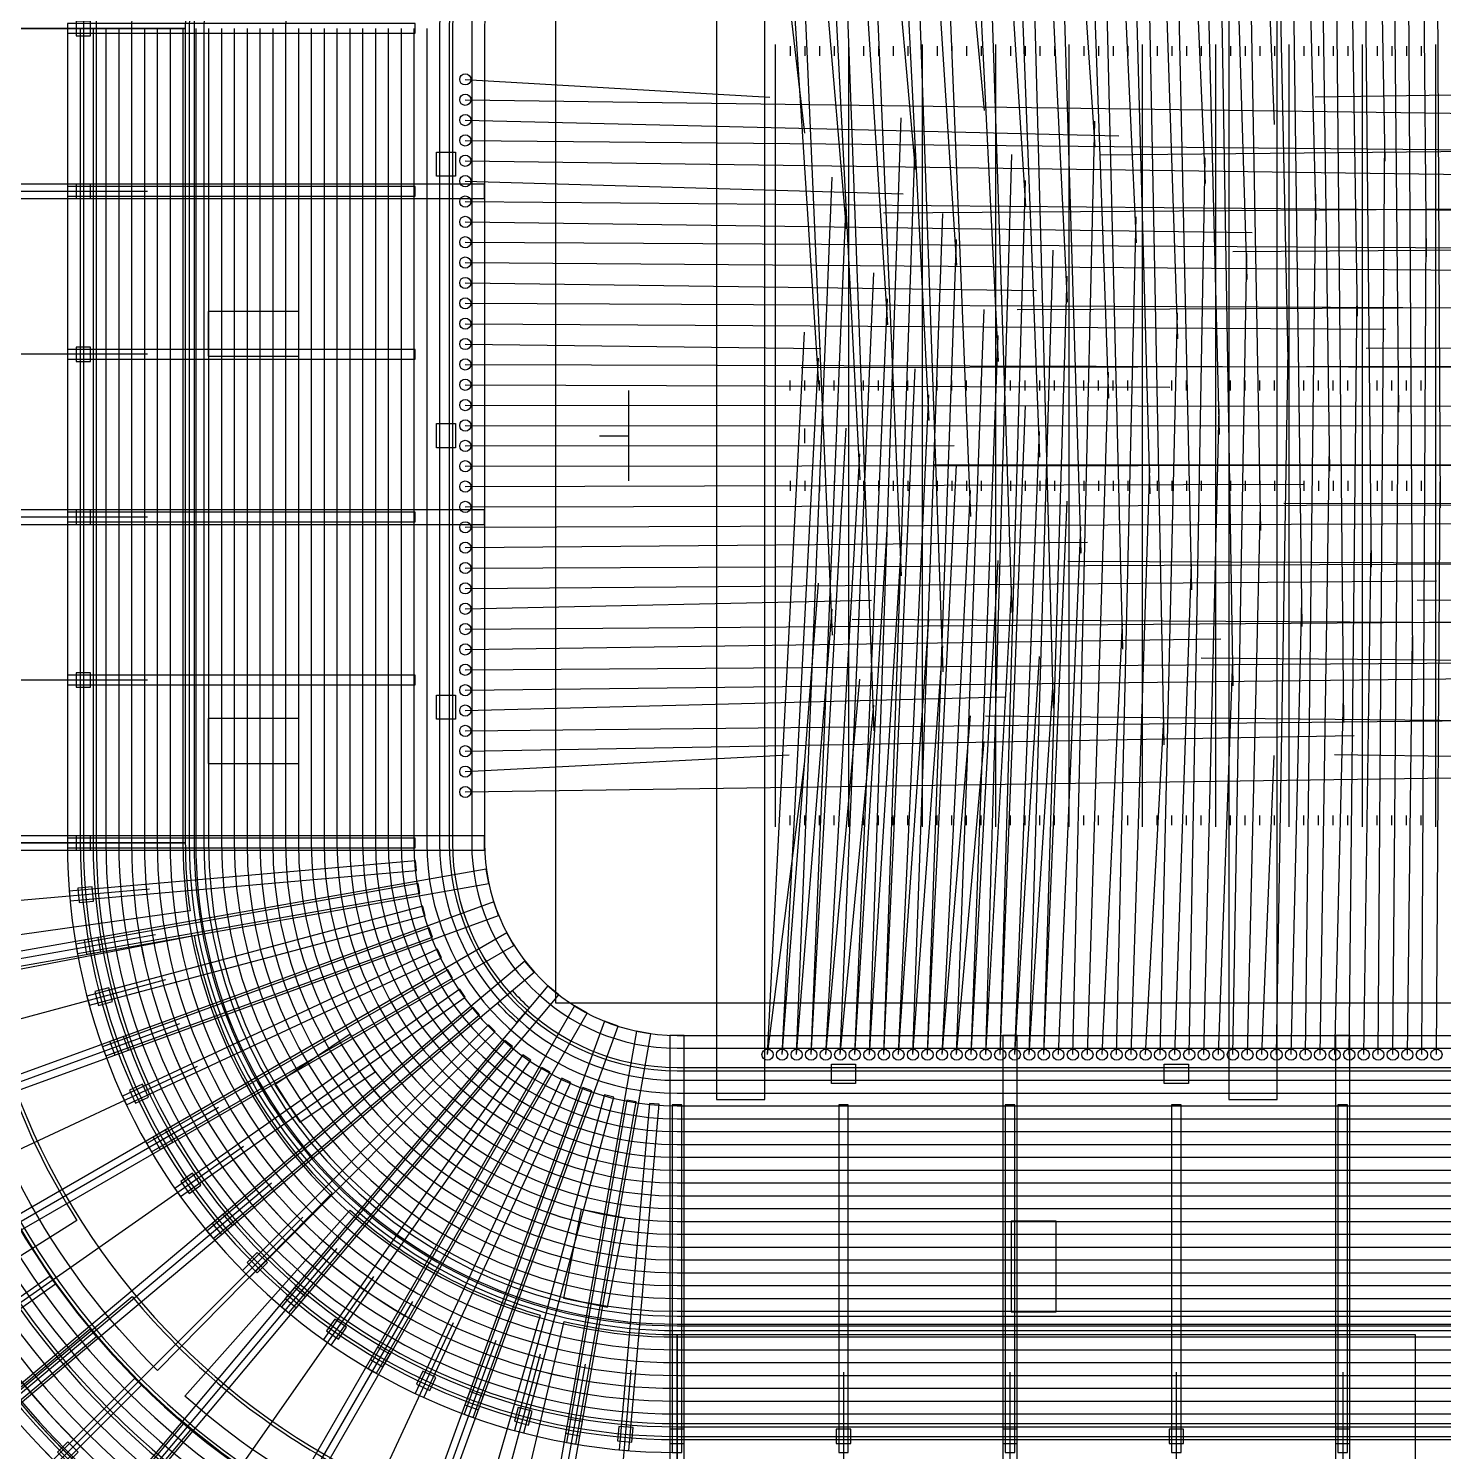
# Model space of a CAD drawing. Extents: x -180904 to 220347, y -304894 to 186390.
# Drawn here: x -92290 to -4091, y -63325 to 25384 of the extents above; entities that cross this region are included whole.
import ezdxf

# ---------------------------------------------------------------- set-up
doc = ezdxf.new("R2010")
doc.units = 0
for name, color, linetype in [('01_GOALS', 3, 'CONTINUOUS'), ('01_MARKINGS', 3, 'CONTINUOUS'), ('01_SURFACE', 3, 'CONTINUOUS'), ('02_FRONT_ROW_LINE', 8, 'CONTINUOUS'), ('02_ROW_LINES', 8, 'CONTINUOUS'), ('02_TIER_EDGES', 8, 'CONTINUOUS'), ('05_LEVELS', 40, 'CONTINUOUS'), ('06_FLOOR_PLATES', 9, 'CONTINUOUS'), ('06_PROGRAM_CLUB_LOUNGE', 9, 'CONTINUOUS'), ('06_PROGRAM_CONCESSIONS', 9, 'CONTINUOUS'), ('06_PROGRAM_TOILETS', 9, 'CONTINUOUS'), ('07_VOMITORIES', 6, 'CONTINUOUS'), ('08_COLUMNS', 8, 'CONTINUOUS'), ('08_GRID', 8, 'CONTINUOUS'), ('08_RAKERS', 8, 'CONTINUOUS'), ('09_DECK', 254, 'CONTINUOUS'), ('09_PRIMARY_FRAMES', 254, 'CONTINUOUS'), ('09_TRUSSES', 254, 'CONTINUOUS'), ('10_BANDS', 252, 'CONTINUOUS'), ('10_SKIN', 252, 'CONTINUOUS'), ('11_DUCT_ZONES', 4, 'CONTINUOUS'), ('12_CABLE_TRAYS', 30, 'CONTINUOUS'), ('14_AIMING', 2, 'CONTINUOUS'), ('14_CATWALK', 2, 'CONTINUOUS'), ('14_FLOODLIGHTS', 2, 'CONTINUOUS'), ('15_RIBBON_BOARDS', 130, 'CONTINUOUS'), ('15_SPEAKERS', 130, 'CONTINUOUS'), ('16_EVENT_OPERATIONS', 33, 'CONTINUOUS'), ('16_MEDICAL', 33, 'CONTINUOUS'), ('16_SERVICE_CORRIDOR', 33, 'CONTINUOUS'), ('16_STORAGE', 33, 'CONTINUOUS'), ('16_TEAM_LOCKER_ROOMS', 33, 'CONTINUOUS')]:
    doc.layers.add(name, color=color, linetype=linetype)

msp = doc.modelspace()

# ---------------------------------------------------------------- linework, layer by layer
at = {"layer": '01_GOALS'}
for p, q in [((-54864, -2819.4), (-54864, 2819.4)), ((-54864, 2819.4), (-54864, 2819.4)), ((-56692.8, 0), (-56692.8, 0)), ((-56692.8, 0), (-54864, 0)), ((-54864, -2819.4), (-54864, -2819.4))]:
    msp.add_line(p, q, dxfattribs=at)
at = {"layer": '01_MARKINGS'}
for p, q in [((-45720, -24384), (-45720, 24384)), ((-44805.6, 24282.4), (-44805.6, 23672.8)), ((-43891.2, 24282.4), (-43891.2, 23672.8)), ((-42976.8, 24282.4), (-42976.8, 23672.8)), ((-42062.4, 24282.4), (-42062.4, 23672.8)), ((-41148, -24384), (-41148, 24384)), ((-40233.6, 24282.4), (-40233.6, 23672.8)), ((-39319.2, 24282.4), (-39319.2, 23672.8)), ((-38404.8, 24282.4), (-38404.8, 23672.8)), ((-37490.4, 24282.4), (-37490.4, 23672.8)), ((-36576, -24384), (-36576, 24384)), ((-35661.6, 24282.4), (-35661.6, 23672.8)), ((-34747.2, 24282.4), (-34747.2, 23672.8)), ((-33832.8, 24282.4), (-33832.8, 23672.8)), ((-32918.4, 24282.4), (-32918.4, 23672.8)), ((-32004, -24384), (-32004, 24384)), ((-31089.6, 24282.4), (-31089.6, 23672.8)), ((-30175.2, 24282.4), (-30175.2, 23672.8)), ((-29260.8, 24282.4), (-29260.8, 23672.8)), ((-28346.4, 24282.4), (-28346.4, 23672.8)), ((-27432, -24384), (-27432, 24384)), ((-26517.6, 24282.4), (-26517.6, 23672.8)), ((-25603.2, 24282.4), (-25603.2, 23672.8)), ((-24688.8, 24282.4), (-24688.8, 23672.8)), ((-23774.4, 24282.4), (-23774.4, 23672.8)), ((-22860, -24384), (-22860, 24384)), ((-21945.6, 24282.4), (-21945.6, 23672.8)), ((-21031.2, 24282.4), (-21031.2, 23672.8)), ((-20116.8, 24282.4), (-20116.8, 23672.8)), ((-19202.4, 24282.4), (-19202.4, 23672.8)), ((-18288, -24384), (-18288, 24384)), ((-17373.6, 24282.4), (-17373.6, 23672.8)), ((-16459.2, 24282.4), (-16459.2, 23672.8)), ((-15544.8, 24282.4), (-15544.8, 23672.8)), ((-14630.4, 24282.4), (-14630.4, 23672.8)), ((-13716, -24384), (-13716, 24384)), ((-12801.6, 24282.4), (-12801.6, 23672.8)), ((-11887.2, 24282.4), (-11887.2, 23672.8)), ((-10972.8, 24282.4), (-10972.8, 23672.8)), ((-10058.4, 24282.4), (-10058.4, 23672.8)), ((-9144, -24384), (-9144, 24384)), ((-8229.6, 24282.4), (-8229.6, 23672.8)), ((-7315.2, 24282.4), (-7315.2, 23672.8)), ((-6400.8, 24282.4), (-6400.8, 23672.8)), ((-5486.4, 24282.4), (-5486.4, 23672.8)), ((-4572, -24384), (-4572, 24384)), ((-44805.6, 2819.4), (-44805.6, 3429)), ((-43891.2, 2819.4), (-43891.2, 3429)), ((-42976.8, 2819.4), (-42976.8, 3429)), ((-42062.4, 2819.4), (-42062.4, 3429)), ((-40233.6, 2819.4), (-40233.6, 3429)), ((-39319.2, 2819.4), (-39319.2, 3429)), ((-38404.8, 2819.4), (-38404.8, 3429)), ((-37490.4, 2819.4), (-37490.4, 3429)), ((-35661.6, 2819.4), (-35661.6, 3429)), ((-34747.2, 2819.4), (-34747.2, 3429)), ((-33832.8, 2819.4), (-33832.8, 3429)), ((-32918.4, 2819.4), (-32918.4, 3429)), ((-31089.6, 2819.4), (-31089.6, 3429)), ((-30175.2, 2819.4), (-30175.2, 3429)), ((-29260.8, 2819.4), (-29260.8, 3429)), ((-28346.4, 2819.4), (-28346.4, 3429)), ((-26517.6, 2819.4), (-26517.6, 3429)), ((-25603.2, 2819.4), (-25603.2, 3429)), ((-24688.8, 2819.4), (-24688.8, 3429)), ((-23774.4, 2819.4), (-23774.4, 3429)), ((-21945.6, 2819.4), (-21945.6, 3429)), ((-21031.2, 2819.4), (-21031.2, 3429)), ((-20116.8, 2819.4), (-20116.8, 3429)), ((-19202.4, 2819.4), (-19202.4, 3429)), ((-17373.6, 2819.4), (-17373.6, 3429)), ((-16459.2, 2819.4), (-16459.2, 3429)), ((-15544.8, 2819.4), (-15544.8, 3429)), ((-14630.4, 2819.4), (-14630.4, 3429)), ((-12801.6, 2819.4), (-12801.6, 3429)), ((-11887.2, 2819.4), (-11887.2, 3429)), ((-10972.8, 2819.4), (-10972.8, 3429)), ((-10058.4, 2819.4), (-10058.4, 3429)), ((-8229.6, 2819.4), (-8229.6, 3429)), ((-7315.2, 2819.4), (-7315.2, 3429)), ((-6400.8, 2819.4), (-6400.8, 3429)), ((-5486.4, 2819.4), (-5486.4, 3429)), ((-43891.2, -457.2), (-43891.2, 457.2)), ((-44805.6, -2819.4), (-44805.6, -3429)), ((-43891.2, -2819.4), (-43891.2, -3429)), ((-42976.8, -2819.4), (-42976.8, -3429)), ((-42062.4, -2819.4), (-42062.4, -3429)), ((-40233.6, -2819.4), (-40233.6, -3429)), ((-39319.2, -2819.4), (-39319.2, -3429)), ((-38404.8, -2819.4), (-38404.8, -3429)), ((-37490.4, -2819.4), (-37490.4, -3429)), ((-35661.6, -2819.4), (-35661.6, -3429)), ((-34747.2, -2819.4), (-34747.2, -3429)), ((-33832.8, -2819.4), (-33832.8, -3429)), ((-32918.4, -2819.4), (-32918.4, -3429)), ((-31089.6, -2819.4), (-31089.6, -3429)), ((-30175.2, -2819.4), (-30175.2, -3429)), ((-29260.8, -2819.4), (-29260.8, -3429)), ((-28346.4, -2819.4), (-28346.4, -3429)), ((-26517.6, -2819.4), (-26517.6, -3429)), ((-25603.2, -2819.4), (-25603.2, -3429)), ((-24688.8, -2819.4), (-24688.8, -3429)), ((-23774.4, -2819.4), (-23774.4, -3429)), ((-21945.6, -2819.4), (-21945.6, -3429)), ((-21031.2, -2819.4), (-21031.2, -3429)), ((-20116.8, -2819.4), (-20116.8, -3429)), ((-19202.4, -2819.4), (-19202.4, -3429)), ((-17373.6, -2819.4), (-17373.6, -3429)), ((-16459.2, -2819.4), (-16459.2, -3429)), ((-15544.8, -2819.4), (-15544.8, -3429)), ((-14630.4, -2819.4), (-14630.4, -3429)), ((-12801.6, -2819.4), (-12801.6, -3429)), ((-11887.2, -2819.4), (-11887.2, -3429)), ((-10972.8, -2819.4), (-10972.8, -3429)), ((-10058.4, -2819.4), (-10058.4, -3429)), ((-8229.6, -2819.4), (-8229.6, -3429)), ((-7315.2, -2819.4), (-7315.2, -3429)), ((-6400.8, -2819.4), (-6400.8, -3429)), ((-5486.4, -2819.4), (-5486.4, -3429)), ((-44805.6, -24282.4), (-44805.6, -23672.8)), ((-43891.2, -24282.4), (-43891.2, -23672.8)), ((-42976.8, -24282.4), (-42976.8, -23672.8)), ((-42062.4, -24282.4), (-42062.4, -23672.8)), ((-40233.6, -24282.4), (-40233.6, -23672.8)), ((-39319.2, -24282.4), (-39319.2, -23672.8)), ((-38404.8, -24282.4), (-38404.8, -23672.8)), ((-37490.4, -24282.4), (-37490.4, -23672.8)), ((-35661.6, -24282.4), (-35661.6, -23672.8)), ((-34747.2, -24282.4), (-34747.2, -23672.8)), ((-33832.8, -24282.4), (-33832.8, -23672.8)), ((-32918.4, -24282.4), (-32918.4, -23672.8)), ((-31089.6, -24282.4), (-31089.6, -23672.8)), ((-30175.2, -24282.4), (-30175.2, -23672.8)), ((-29260.8, -24282.4), (-29260.8, -23672.8)), ((-28346.4, -24282.4), (-28346.4, -23672.8)), ((-26517.6, -24282.4), (-26517.6, -23672.8)), ((-25603.2, -24282.4), (-25603.2, -23672.8)), ((-24688.8, -24282.4), (-24688.8, -23672.8)), ((-23774.4, -24282.4), (-23774.4, -23672.8)), ((-21945.6, -24282.4), (-21945.6, -23672.8)), ((-21031.2, -24282.4), (-21031.2, -23672.8)), ((-20116.8, -24282.4), (-20116.8, -23672.8)), ((-19202.4, -24282.4), (-19202.4, -23672.8)), ((-17373.6, -24282.4), (-17373.6, -23672.8)), ((-16459.2, -24282.4), (-16459.2, -23672.8)), ((-15544.8, -24282.4), (-15544.8, -23672.8)), ((-14630.4, -24282.4), (-14630.4, -23672.8)), ((-12801.6, -24282.4), (-12801.6, -23672.8)), ((-11887.2, -24282.4), (-11887.2, -23672.8)), ((-10972.8, -24282.4), (-10972.8, -23672.8)), ((-10058.4, -24282.4), (-10058.4, -23672.8)), ((-8229.6, -24282.4), (-8229.6, -23672.8)), ((-7315.2, -24282.4), (-7315.2, -23672.8)), ((-6400.8, -24282.4), (-6400.8, -23672.8)), ((-5486.4, -24282.4), (-5486.4, -23672.8))]:
    msp.add_line(p, q, dxfattribs=at)
at = {"layer": '01_SURFACE'}
msp.add_lwpolyline([(-59436, -35356.8), (59436, -35356.8), (59436, 35356.8), (-59436, 35356.8)], close=True, dxfattribs=at)
at = {"layer": '02_FRONT_ROW_LINE'}
msp.add_lwpolyline([(65864, -25384), (65864, 25384, 0.414), (51864, 39384), (-51864, 39384, 0.414), (-65864, 25384), (-65864, -25384, 0.414), (-51864, -39384), (51864, -39384, 0.414)], format="xyb", close=True, dxfattribs=at)
at = {"layer": '02_ROW_LINES'}
for p, q in [((-89064, 25384), (-89064, -25384)), ((-88264, 25384), (-88264, -25384)), ((-87464, 25384), (-87464, -25384)), ((-86664, 25384), (-86664, -25384)), ((-85864, 25384), (-85864, -25384)), ((-85064, 25384), (-85064, -25384)), ((-84264, 25384), (-84264, -25384)), ((-83464, 25384), (-83464, -25384)), ((-82664, 25384), (-82664, -25384)), ((-81864, 25384), (-81864, -25384)), ((-81064, 25384), (-81064, -25384)), ((-80264, 25384), (-80264, -25384)), ((-79464, 25384), (-79464, -25384)), ((-78664, 25384), (-78664, -25384)), ((-77864, 25384), (-77864, -25384)), ((-77064, 25384), (-77064, -25384)), ((-76264, 25384), (-76264, -25384)), ((-75464, 25384), (-75464, -25384)), ((-74664, 25384), (-74664, -25384)), ((-73864, 25384), (-73864, -25384)), ((-73064, 25384), (-73064, -25384)), ((-72264, 25384), (-72264, -25384)), ((-71464, 25384), (-71464, -25384)), ((-70664, 25384), (-70664, -25384)), ((-69864, 25384), (-69864, -25384)), ((-69064, 25384), (-69064, -25384)), ((-68264, 25384), (-68264, -25384)), ((-67464, 25384), (-67464, -25384)), ((-66664, 25384), (-66664, -25384)), ((-65864, 25384), (-65864, -25384)), ((-51864, -39384), (51864, -39384)), ((-51864, -40184), (51864, -40184)), ((-51864, -40984), (51864, -40984)), ((-51864, -41784), (51864, -41784)), ((-51864, -42584), (51864, -42584)), ((-51864, -43384), (51864, -43384)), ((-51864, -44184), (51864, -44184)), ((-51864, -44984), (51864, -44984)), ((-51864, -45784), (51864, -45784)), ((-51864, -46584), (51864, -46584)), ((-51864, -47384), (51864, -47384)), ((-51864, -48184), (51864, -48184)), ((-51864, -48984), (51864, -48984)), ((-51864, -49784), (51864, -49784)), ((-51864, -50584), (51864, -50584)), ((-51864, -51384), (51864, -51384)), ((-51864, -52184), (51864, -52184)), ((-51864, -52984), (51864, -52984)), ((-51864, -53784), (51864, -53784)), ((-51864, -54584), (51864, -54584)), ((-51864, -55384), (51864, -55384)), ((-51864, -56184), (51864, -56184)), ((-51864, -56984), (51864, -56984)), ((-51864, -57784), (51864, -57784)), ((-51864, -58584), (51864, -58584)), ((-51864, -59384), (51864, -59384)), ((-51864, -60184), (51864, -60184)), ((-51864, -60984), (51864, -60984)), ((-51864, -61784), (51864, -61784)), ((-51864, -62584), (51864, -62584))]:
    msp.add_line(p, q, dxfattribs=at)
for centre, radius, start, end in [((-51864, 25384), 14800, 90, 180), ((-51864, 25384), 14000, 90, 180), ((-51864, -25384), 84100, 180, 270), ((-51864, -25384), 83300, 180, 270), ((-51864, -25384), 82500, 180, 270), ((-51864, -25384), 81700, 180, 270), ((-51864, -25384), 80900, 180, 270), ((-51864, -25384), 80100, 180, 270), ((-51864, -25384), 79300, 180, 270), ((-51864, -25384), 78500, 180, 270), ((-51864, -25384), 77700, 180, 270), ((-51864, -25384), 76900, 180, 270), ((-51864, -25384), 76100, 180, 270), ((-51864, -25384), 75300, 180, 270), ((-51864, -25384), 74500, 180, 270), ((-51864, -25384), 73700, 180, 270), ((-51864, -25384), 72900, 180, 270), ((-51864, -25384), 72100, 180, 270), ((-51864, -25384), 71300, 180, 270), ((-51864, -25384), 70500, 180, 270), ((-51864, -25384), 69700, 180, 270), ((-51864, -25384), 68900, 180, 270), ((-51864, -25384), 68100, 180, 270), ((-51864, -25384), 67300, 180, 270), ((-51864, -25384), 66500, 180, 270), ((-51864, -25384), 65700, 180, 270), ((-51864, -25384), 53800, 180, 270), ((-51864, -25384), 52900, 180, 270), ((-51864, -25384), 52000, 180, 270), ((-51864, -25384), 51100, 180, 270), ((-51864, -25384), 50200, 180, 270), ((-51864, -25384), 49300, 180, 270), ((-51864, -25384), 48400, 180, 270), ((-51864, -25384), 47500, 180, 270), ((-51864, -25384), 37200, 180, 270), ((-51864, -25384), 36400, 180, 270), ((-51864, -25384), 35600, 180, 270), ((-51864, -25384), 34800, 180, 270), ((-51864, -25384), 34000, 180, 270), ((-51864, -25384), 33200, 180, 270), ((-51864, -25384), 32400, 180, 270), ((-51864, -25384), 31600, 180, 270), ((-51864, -25384), 30800, 180, 270), ((-51864, -25384), 30000, 180, 270), ((-51864, -25384), 29200, 180, 270), ((-51864, -25384), 28400, 180, 270), ((-51864, -25384), 27600, 180, 270), ((-51864, -25384), 26800, 180, 270), ((-51864, -25384), 26000, 180, 270), ((-51864, -25384), 25200, 180, 270), ((-51864, -25384), 24400, 180, 270), ((-51864, -25384), 23600, 180, 270), ((-51864, -25384), 22800, 180, 270), ((-51864, -25384), 22000, 180, 270), ((-51864, -25384), 21200, 180, 270), ((-51864, -25384), 20400, 180, 270), ((-51864, -25384), 19600, 180, 270), ((-51864, -25384), 18800, 180, 270), ((-51864, -25384), 18000, 180, 270), ((-51864, -25384), 17200, 180, 270), ((-51864, -25384), 16400, 180, 270), ((-51864, -25384), 15600, 180, 270), ((-51864, -25384), 14800, 180, 270), ((-51864, -25384), 14000, 180, 270)]:
    msp.add_arc(centre, radius, start, end, dxfattribs=at)
at = {"layer": '02_TIER_EDGES'}
msp.add_line((-89864, 25384), (-89864, -25384), dxfattribs=at)
for radius in [84900, 54700, 38000]:
    msp.add_arc((-51864, -25384), radius, 180, 270, dxfattribs=at)
at = {"layer": '05_LEVELS'}
for points in [[(118564, -25384), (118564, 25384, 0.414), (51864, 92084), (-51864, 92084, 0.414), (-118564, 25384), (-118564, -25384, 0.414), (-51864, -92084), (51864, -92084, 0.414)], [(104764, -25384), (104764, 25384, 0.414), (51864, 78284), (-51864, 78284, 0.414), (-104764, 25384), (-104764, -25384, 0.414), (-51864, -78284), (51864, -78284, 0.414)], [(101864, -25384), (101864, 25384, 0.414), (51864, 75384), (-51864, 75384, 0.414), (-101864, 25384), (-101864, -25384, 0.414), (-51864, -75384), (51864, -75384, 0.414)], [(88064, -25384), (88064, 25384, 0.414), (51864, 61584), (-51864, 61584, 0.414), (-88064, 25384), (-88064, -25384, 0.414), (-51864, -61584), (51864, -61584, 0.414)]]:
    msp.add_lwpolyline(points, format="xyb", close=True, dxfattribs=at)
at = {"layer": '06_FLOOR_PLATES'}
for points in [[(152604, -25384), (152604, 25384, 0.414), (51864, 126124), (-51864, 126124, 0.414), (-152604, 25384), (-152604, -25384, 0.414), (-51864, -126124), (51864, -126124, 0.414)], [(138136.051, -25384), (138136.051, 25384, 0.414), (51864, 111656.051), (-51864, 111656.051, 0.414), (-138136.051, 25384), (-138136.051, -25384, 0.414), (-51864, -111656.051), (51864, -111656.051, 0.414)], [(132604, -25384), (132604, 25384, 0.414), (51864, 106124), (-51864, 106124, 0.414), (-132604, 25384), (-132604, -25384, 0.414), (-51864, -106124), (51864, -106124, 0.414)], [(106564, -25384), (106564, 25384, 0.414), (51864, 80084), (-51864, 80084, 0.414), (-106564, 25384), (-106564, -25384, 0.414), (-51864, -80084), (51864, -80084, 0.414)], [(105864, -25384), (105864, 25384, 0.414), (51864, 79384), (-51864, 79384, 0.414), (-105864, 25384), (-105864, -25384, 0.414), (-51864, -79384), (51864, -79384, 0.414)], [(85864, -25384), (85864, 25384, 0.414), (51864, 59384), (-51864, 59384, 0.414), (-85864, 25384), (-85864, -25384, 0.414), (-51864, -59384), (51864, -59384, 0.414)]]:
    msp.add_lwpolyline(points, format="xyb", close=True, dxfattribs=at)
at = {"layer": '06_PROGRAM_CLUB_LOUNGE'}
msp.add_lwpolyline([(-125949.606, -36399.125, 0.33), (-62879.125, -99469.606), (-64522.136, -110520.182, -0.33), (-137000.182, -38042.136)], format="xyb", close=True, dxfattribs=at)
at = {"layer": '06_PROGRAM_CONCESSIONS'}
msp.add_lwpolyline([(-85828.297, -53669.448, 0.092), (-73407.692, -63978.162), (-78086.865, -72360.604, -0.092), (-93205.157, -59812.893)], format="xyb", close=True, dxfattribs=at)
at = {"layer": '06_PROGRAM_TOILETS'}
msp.add_lwpolyline([(-95673.744, -31244.571, 0.108), (-89278.843, -48916.309), (-97405.143, -54027.398, -0.108), (-105188.983, -32517.456)], format="xyb", close=True, dxfattribs=at)
at = {"layer": '07_VOMITORIES'}
for points in [[(-75439, 7746), (-81089, 7746), (-81089, 4946), (-75439, 4946)], [(-75439, -17638), (-81089, -17638), (-81089, -20438), (-75439, -20438)], [(-72243.694, -37317.511), (-76941.498, -40456.483), (-75385.901, -42784.598), (-70688.098, -39645.626)], [(-57836.354, -48232.887), (-58938.614, -53774.323), (-56192.415, -54320.576), (-55090.155, -48779.139)], [(-31036.571, -48959), (-31036.571, -54609), (-28236.571, -54609), (-28236.571, -48959)]]:
    msp.add_lwpolyline(points, close=True, dxfattribs=at)
at = {"layer": '08_COLUMNS'}
for points in [[(-88414, 25834), (-89314, 25834), (-89314, 24934), (-88414, 24934)], [(-88414, 15680.4), (-89314, 15680.4), (-89314, 14780.4), (-88414, 14780.4)], [(-88414, 5526.8), (-89314, 5526.8), (-89314, 4626.8), (-88414, 4626.8)], [(-88414, -4626.8), (-89314, -4626.8), (-89314, -5526.8), (-88414, -5526.8)], [(-88414, -14780.4), (-89314, -14780.4), (-89314, -15680.4), (-88414, -15680.4)], [(-88414, -24934), (-89314, -24934), (-89314, -25834), (-88414, -25834)], [(-88314.136, -28121.255), (-89210.712, -28199.695), (-89132.271, -29096.27), (-88235.696, -29017.83)], [(-87936.865, -31287.677), (-88823.192, -31443.961), (-88666.909, -32330.288), (-87780.582, -32174.004)], [(-87285.058, -34409.169), (-88154.391, -34642.107), (-87921.454, -35511.44), (-87052.12, -35278.503)], [(-86363.674, -37461.975), (-87209.398, -37769.793), (-86901.58, -38615.516), (-86055.856, -38307.698)], [(-85179.728, -40422.859), (-85995.405, -40803.215), (-85615.048, -41618.892), (-84799.371, -41238.536)], [(-83742.229, -43269.289), (-84521.651, -43719.289), (-84071.651, -44498.711), (-83292.229, -44048.711)], [(-82062.117, -45979.6), (-82799.353, -46495.819), (-82283.135, -47233.056), (-81545.898, -46716.837)], [(-80152.179, -48533.167), (-80841.619, -49111.676), (-80263.11, -49801.116), (-79573.67, -49222.607)], [(-78026.951, -50910.555), (-78663.347, -51546.951), (-78026.951, -52183.347), (-77390.555, -51546.951)], [(-75702.607, -53093.67), (-76281.116, -53783.11), (-75591.676, -54361.619), (-75013.167, -53672.179)], [(-73196.837, -55065.898), (-73713.056, -55803.135), (-72975.819, -56319.353), (-72459.6, -55582.117)], [(-70528.711, -56812.229), (-70978.711, -57591.651), (-70199.289, -58041.651), (-69749.289, -57262.229)], [(-67718.536, -58319.371), (-68098.892, -59135.048), (-67283.215, -59515.405), (-66902.859, -58699.728)], [(-64787.698, -59575.856), (-65095.516, -60421.58), (-64249.793, -60729.398), (-63941.975, -59883.674)], [(-61758.503, -60572.12), (-61991.44, -61441.454), (-61122.107, -61674.391), (-60889.169, -60805.058)], [(-58654.004, -61300.582), (-58810.288, -62186.909), (-57923.961, -62343.192), (-57767.677, -61456.865)], [(-55497.83, -61755.696), (-55576.27, -62652.271), (-54679.695, -62730.712), (-54601.255, -61834.136)], [(-52314, -61934), (-52314, -62834), (-51414, -62834), (-51414, -61934)], [(-41941.2, -61934), (-41941.2, -62834), (-41041.2, -62834), (-41041.2, -61934)], [(-31568.4, -61934), (-31568.4, -62834), (-30668.4, -62834), (-30668.4, -61934)], [(-21195.6, -61934), (-21195.6, -62834), (-20295.6, -62834), (-20295.6, -61934)], [(-10822.8, -61934), (-10822.8, -62834), (-9922.8, -62834), (-9922.8, -61934)], [(-89835.634, -62719.238), (-90472.03, -63355.634), (-89835.634, -63992.03), (-89199.238, -63355.634)]]:
    msp.add_lwpolyline(points, close=True, dxfattribs=at)
at = {"layer": '08_GRID'}
for p, q in [((-84864, 25384), (-175604, 25384)), ((-84864, 15230.4), (-175604, 15230.4)), ((-84864, 5076.8), (-175604, 5076.8)), ((-84864, -5076.8), (-175604, -5076.8)), ((-84864, -15230.4), (-175604, -15230.4)), ((-84864, -25384), (-175604, -25384)), ((-84738.425, -28260.14), (-175133.132, -36168.652)), ((-84362.656, -31114.39), (-173724.111, -46871.226)), ((-83739.552, -33925.028), (-171387.662, -57410.269)), ((-82873.856, -36670.665), (-168141.565, -67705.573)), ((-81772.157, -39330.403), (-164010.526, -77678.784)), ((-80442.838, -41884), (-159025.983, -87254)), ((-78896.017, -44312.022), (-153225.874, -96358.348)), ((-77143.467, -46595.991), (-146654.339, -104922.539)), ((-75198.524, -48718.524), (-139361.393, -112881.393)), ((-73075.991, -50663.467), (-131402.539, -120174.339)), ((-70792.022, -52416.017), (-122838.348, -126745.874)), ((-68364, -53962.838), (-113734, -132545.983)), ((-65810.403, -55292.157), (-104158.784, -137530.526)), ((-63150.665, -56393.856), (-94185.573, -141661.565)), ((-60405.028, -57259.552), (-83890.269, -144907.662)), ((-57594.39, -57882.656), (-73351.226, -147244.111)), ((-54740.14, -58258.425), (-62648.652, -148653.132)), ((-51864, -58384), (-51864, -149124)), ((-41491.2, -58384), (-41491.2, -149124)), ((-31118.4, -58384), (-31118.4, -149124)), ((-20745.6, -58384), (-20745.6, -149124)), ((-10372.8, -58384), (-10372.8, -149124))]:
    msp.add_line(p, q, dxfattribs=at)
for points in [[(165104, -25384), (165104, 25384, 0.414), (51864, 138624), (-51864, 138624, 0.414), (-165104, 25384), (-165104, -25384, 0.414), (-51864, -138624), (51864, -138624, 0.414)], [(135764, -25384), (135764, 25384, 0.414), (51864, 109284), (-51864, 109284, 0.414), (-135764, 25384), (-135764, -25384, 0.414), (-51864, -109284), (51864, -109284, 0.414)], [(126204, -25384), (126204, 25384, 0.414), (51864, 99724), (-51864, 99724, 0.414), (-126204, 25384), (-126204, -25384, 0.414), (-51864, -99724), (51864, -99724, 0.414)], [(105564, -25384), (105564, 25384, 0.414), (51864, 79084), (-51864, 79084, 0.414), (-105564, 25384), (-105564, -25384, 0.414), (-51864, -79084), (51864, -79084, 0.414)], [(88864, -25384), (88864, 25384, 0.414), (51864, 62384), (-51864, 62384, 0.414), (-88864, 25384), (-88864, -25384, 0.414), (-51864, -62384), (51864, -62384, 0.414)]]:
    msp.add_lwpolyline(points, format="xyb", close=True, dxfattribs=at)
at = {"layer": '08_RAKERS'}
for points in [[(-68194.097, 25684), (-89864, 25684), (-89864, 25084), (-68194.097, 25084)], [(-68194.097, 15530.4), (-89864, 15530.4), (-89864, 14930.4), (-68194.097, 14930.4)], [(-68194.097, 5376.8), (-89864, 5376.8), (-89864, 4776.8), (-68194.097, 4776.8)], [(-68194.097, -4776.8), (-89864, -4776.8), (-89864, -5376.8), (-68194.097, -5376.8)], [(-68194.097, -14930.4), (-89864, -14930.4), (-89864, -15530.4), (-68194.097, -15530.4)], [(-68194.097, -25084), (-89864, -25084), (-89864, -25684), (-68194.097, -25684)], [(-68158.103, -26508.403), (-89745.545, -28397.06), (-89693.252, -28994.777), (-68105.809, -27106.12)], [(-67998.101, -27924.249), (-89338.789, -31687.188), (-89234.6, -32278.073), (-67893.912, -28515.134)], [(-67715.308, -29320.762), (-88646.827, -34929.346), (-88491.536, -35508.901), (-67560.017, -29900.318)], [(-67311.878, -30687.314), (-87674.926, -38098.858), (-87469.714, -38662.673), (-67106.666, -31251.13)], [(-66790.88, -32013.505), (-86430.481, -41171.602), (-86176.91, -41715.386), (-66537.309, -32557.29)], [(-66156.279, -33289.241), (-84922.965, -44124.192), (-84622.965, -44643.808), (-65856.279, -33808.856)], [(-65412.905, -34504.813), (-83163.851, -46934.159), (-82819.705, -47425.65), (-65068.759, -34996.305)], [(-64566.416, -35650.971), (-81166.525, -49580.116), (-80780.853, -50039.743), (-64180.744, -36110.597)], [(-63623.254, -36718.99), (-78946.19, -52041.926), (-78521.926, -52466.19), (-63198.99, -37143.254)], [(-62590.597, -37700.744), (-76519.743, -54300.853), (-76060.116, -54686.525), (-62130.971, -38086.416)], [(-61476.305, -38588.759), (-73905.65, -56339.705), (-73414.159, -56683.851), (-60984.813, -38932.905)], [(-60288.856, -39376.279), (-71123.808, -58142.965), (-70604.192, -58442.965), (-59769.241, -39676.279)], [(-59037.29, -40057.309), (-68195.386, -59696.91), (-67651.602, -59950.481), (-58493.505, -40310.88)], [(-57731.13, -40626.666), (-65142.673, -60989.714), (-64578.858, -61194.926), (-57167.314, -40831.878)], [(-56380.318, -41080.017), (-61988.901, -62011.536), (-61409.346, -62166.827), (-55800.762, -41235.308)], [(-54995.134, -41413.912), (-58758.073, -62754.6), (-58167.188, -62858.789), (-54404.249, -41518.101)], [(-53586.12, -41625.809), (-55474.777, -63213.252), (-54877.06, -63265.545), (-52988.403, -41678.103)], [(-52164, -41714.097), (-52164, -63384), (-51564, -63384), (-51564, -41714.097)], [(-41791.2, -41714.097), (-41791.2, -63384), (-41191.2, -63384), (-41191.2, -41714.097)], [(-31418.4, -41714.097), (-31418.4, -63384), (-30818.4, -63384), (-30818.4, -41714.097)], [(-21045.6, -41714.097), (-21045.6, -63384), (-20445.6, -63384), (-20445.6, -41714.097)], [(-10672.8, -41714.097), (-10672.8, -63384), (-10072.8, -63384), (-10072.8, -41714.097)], [(-90945.795, -52383.135), (-96843.69, -56512.885), (-96499.544, -57004.377), (-90601.649, -52874.626)], [(-88443.947, -55686.598), (-93959.467, -60314.669), (-93573.795, -60774.296), (-88058.275, -56146.225)], [(-85663.704, -58759.44), (-90754.873, -63850.609), (-90330.609, -64274.873), (-85239.44, -59183.704)], [(-82626.225, -61578.275), (-87254.296, -67093.795), (-86794.669, -67479.467), (-82166.598, -61963.947)]]:
    msp.add_lwpolyline(points, close=True, dxfattribs=at)
at = {"layer": '09_DECK'}
for points in [[(168604, -25384), (168604, 25384, 0.414), (51864, 142124), (-51864, 142124, 0.414), (-168604, 25384), (-168604, -25384, 0.414), (-51864, -142124), (51864, -142124, 0.414)], [(63864, -25384), (63864, 25384, 0.414), (51864, 37384), (-51864, 37384, 0.414), (-63864, 25384), (-63864, -25384, 0.414), (-51864, -37384), (51864, -37384, 0.414)]]:
    msp.add_lwpolyline(points, format="xyb", close=True, dxfattribs=at)
at = {"layer": '09_PRIMARY_FRAMES'}
for points in [[(-63864, 15680.4), (-168604, 15680.4), (-168604, 14780.4), (-63864, 14780.4)], [(-63864, -4626.8), (-168604, -4626.8), (-168604, -5526.8), (-63864, -5526.8)], [(-63864, -24934), (-168604, -24934), (-168604, -25834), (-63864, -25834)], [(-63759.835, -27024.615), (-166908.599, -45212.525), (-166752.315, -46098.852), (-63603.551, -27910.942)], [(-63294.221, -29065.38), (-161717.626, -64888.57), (-161409.807, -65734.293), (-62986.402, -29911.103)], [(-62481.305, -30994.289), (-153188.806, -83364.289), (-152738.806, -84143.711), (-62031.305, -31773.711)], [(-61345.788, -32752.731), (-141581.283, -100078.306), (-141002.774, -100767.746), (-60767.279, -33442.171)], [(-59922.171, -34287.279), (-127247.746, -114522.774), (-126558.306, -115101.283), (-59232.731, -34865.788)], [(-58253.711, -35551.305), (-110623.711, -126258.806), (-109844.289, -126708.806), (-57474.289, -36001.305)], [(-56391.103, -36506.402), (-92214.293, -134929.807), (-91368.57, -135237.626), (-55545.38, -36814.221)], [(-54390.942, -37123.551), (-72578.852, -140272.315), (-71692.525, -140428.599), (-53504.615, -37279.835)], [(-52314, -37384), (-52314, -142124), (-51414, -142124), (-51414, -37384)], [(-31568.4, -37384), (-31568.4, -142124), (-30668.4, -142124), (-30668.4, -37384)], [(-10822.8, -37384), (-10822.8, -142124), (-9922.8, -142124), (-9922.8, -37384)]]:
    msp.add_lwpolyline(points, close=True, dxfattribs=at)
at = {"layer": '09_TRUSSES'}
for points in [[(-49398, -41384), (-46398, -41384), (-46398, 41384), (-49398, 41384)], [(-17466, -41384), (-14466, -41384), (-14466, 41384), (-17466, 41384)]]:
    msp.add_lwpolyline(points, close=True, dxfattribs=at)
at = {"layer": '10_BANDS'}
for points in [[(-51864, 140324, 0.414), (-166804, 25384), (-167004, 25384, -0.414), (-51864, 140524)], [(-51864, 140324, 0.414), (-166804, 25384), (-167004, 25384, -0.414), (-51864, 140524)], [(-51864, 140324, 0.414), (-166804, 25384), (-167004, 25384, -0.414), (-51864, 140524)], [(-51864, 140324, 0.414), (-166804, 25384), (-167004, 25384, -0.414), (-51864, 140524)], [(-166804, -25384, 0.414), (-51864, -140324), (-51864, -140524, -0.414), (-167004, -25384)], [(-166804, -25384, 0.414), (-51864, -140324), (-51864, -140524, -0.414), (-167004, -25384)], [(-166804, -25384, 0.414), (-51864, -140324), (-51864, -140524, -0.414), (-167004, -25384)], [(-166804, -25384, 0.414), (-51864, -140324), (-51864, -140524, -0.414), (-167004, -25384)]]:
    msp.add_lwpolyline(points, format="xyb", close=True, dxfattribs=at)
at = {"layer": '10_SKIN'}
for points in [[(-51864, 140124, 0.414), (-166604, 25384), (-166804, 25384, -0.414), (-51864, 140324)], [(-166604, -25384, 0.414), (-51864, -140124), (-51864, -140324, -0.414), (-166804, -25384)]]:
    msp.add_lwpolyline(points, format="xyb", close=True, dxfattribs=at)
at = {"layer": '11_DUCT_ZONES'}
for points in [[(142604, -25384), (142604, 25384, 0.414), (51864, 116124), (-51864, 116124, 0.414), (-142604, 25384), (-142604, -25384, 0.414), (-51864, -116124), (51864, -116124, 0.414)], [(132604, -25384), (132604, 25384, 0.414), (51864, 106124), (-51864, 106124, 0.414), (-132604, 25384), (-132604, -25384, 0.414), (-51864, -106124), (51864, -106124, 0.414)], [(116564, -25384), (116564, 25384, 0.414), (51864, 90084), (-51864, 90084, 0.414), (-116564, 25384), (-116564, -25384, 0.414), (-51864, -90084), (51864, -90084, 0.414)], [(106564, -25384), (106564, 25384, 0.414), (51864, 80084), (-51864, 80084, 0.414), (-106564, 25384), (-106564, -25384, 0.414), (-51864, -80084), (51864, -80084, 0.414)], [(95864, -25384), (95864, 25384, 0.414), (51864, 69384), (-51864, 69384, 0.414), (-95864, 25384), (-95864, -25384, 0.414), (-51864, -69384), (51864, -69384, 0.414)], [(85864, -25384), (85864, 25384, 0.414), (51864, 59384), (-51864, 59384, 0.414), (-85864, 25384), (-85864, -25384, 0.414), (-51864, -59384), (51864, -59384, 0.414)]]:
    msp.add_lwpolyline(points, format="xyb", close=True, dxfattribs=at)
at = {"layer": '12_CABLE_TRAYS'}
for points in [[(81964, -25384), (81964, 25384, 0.414), (51864, 55484), (-51864, 55484, 0.414), (-81964, 25384), (-81964, -25384, 0.414), (-51864, -55484), (51864, -55484, 0.414)], [(81364, -25384), (81364, 25384, 0.414), (51864, 54884), (-51864, 54884, 0.414), (-81364, 25384), (-81364, -25384, 0.414), (-51864, -54884), (51864, -54884, 0.414)]]:
    msp.add_lwpolyline(points, format="xyb", close=True, dxfattribs=at)
at = {"layer": '14_AIMING'}
for p, q in [((-46224.419, 38584), (-43913.198, 18865.796)), ((-45318.058, 38584), (-43052.155, 3218.512)), ((-44411.697, 38584), (-42191.112, -12428.771)), ((-43505.336, 38584), (-41330.069, 12889.065)), ((-42598.975, 38584), (-40469.026, -2758.218)), ((-41692.614, 38584), (-39607.983, -18405.502)), ((-40786.252, 38584), (-38746.94, 6912.335)), ((-39879.891, 38584), (-37885.897, -8734.949)), ((-38973.53, 38584), (-37024.854, 16582.888)), ((-38067.169, 38584), (-36163.81, 935.604)), ((-37160.808, 38584), (-35302.767, -14711.679)), ((-36254.447, 38584), (-34441.724, 10606.157)), ((-35348.085, 38584), (-33580.681, -5041.126)), ((-34441.724, 38584), (-32719.638, 20276.711)), ((-33535.363, 38584), (-31858.595, 4629.427)), ((-32629.002, 38584), (-30997.552, -11017.856)), ((-31722.641, 38584), (-30136.509, 14299.98)), ((-30816.28, 38584), (-29275.466, -1347.303)), ((-29909.918, 38584), (-28414.423, -16994.587)), ((-29003.557, 38584), (-27553.379, 8323.25)), ((-28097.196, 38584), (-26692.336, -7324.034)), ((-27190.835, 38584), (-25831.293, 17993.803)), ((-26284.474, 38584), (-24970.25, 2346.519)), ((-25378.113, 38584), (-24109.207, -13300.764)), ((-24471.751, 38584), (-23248.164, 12017.072)), ((-23565.39, 38584), (-22387.121, -3630.211)), ((-22659.029, 38584), (-21526.078, -19277.495)), ((-21752.668, 38584), (-20665.035, 6040.342)), ((-20846.307, 38584), (-19803.991, -9606.942)), ((-19939.946, 38584), (-18942.948, 15710.895)), ((-19033.584, 38584), (-18081.905, 63.611)), ((-18127.223, 38584), (-17220.862, -15583.672)), ((-17220.862, 38584), (-16359.819, 9734.164)), ((-16314.501, 38584), (-15498.776, -5913.119)), ((-15408.14, 38584), (-14637.733, 19404.717)), ((-14501.779, 38584), (-13776.69, 3757.434)), ((-13595.417, 38584), (-12915.647, -11889.85)), ((-12689.056, 38584), (-12054.603, 13427.987)), ((-11782.695, 38584), (-11193.56, -2219.297)), ((-10876.334, 38584), (-10332.517, -17866.58)), ((-9969.973, 38584), (-9471.474, 7451.256)), ((-9063.612, 38584), (-8610.431, -8196.027)), ((-8157.25, 38584), (-7749.388, 17121.809)), ((-7250.889, 38584), (-6888.345, 1474.526)), ((-6344.528, 38584), (-6027.302, -14172.758)), ((-5438.167, 38584), (-5166.259, 11145.079)), ((-4531.806, 38584), (-4305.216, -4502.205)), ((-65064, 22211), (-46085.76, 21100.45)), ((65064, 22211), (-12091.945, 21100.45)), ((-65064, 20941.8), (10879.372, 19894.71)), ((-65064, 19672.6), (-24327.016, 18688.97)), ((-39879.891, -38584), (-37885.897, 19816.416)), ((-27190.835, -38584), (-25831.293, 19610.567)), ((-8157.25, -38584), (-7749.388, 18738.573)), ((-65064, 18403.4), (32638.116, 17483.23)), ((-38973.53, -38584), (-37024.854, 18199.652)), ((65064, 18403.4), (-25539.589, 17483.23)), ((-65064, 17134.2), (-2568.271, 16277.49)), ((-32629.002, -38584), (-30997.552, 17533.508)), ((-19939.946, -38584), (-18942.948, 17327.659)), ((-44411.697, -38584), (-42191.112, 16122.594)), ((-65064, 15865), (-37774.659, 15071.75)), ((-31722.641, -38584), (-30136.509, 15916.744)), ((-65064, 14595.8), (19190.473, 13866.01)), ((-43505.336, -38584), (-41330.069, 14505.83)), ((65064, 14595.8), (-38987.232, 13866.01)), ((-12689.056, -38584), (-12054.603, 15044.751)), ((-65064, 13326.6), (-16015.915, 12660.27)), ((-37160.808, -38584), (-35302.767, 13839.686)), ((-24471.751, -38584), (-23248.164, 13633.836)), ((-5438.167, -38584), (-5166.259, 12761.843)), ((-65064, 12057.4), (40949.217, 11454.53)), ((-36254.447, -38584), (-34441.724, 12222.922)), ((-29909.918, -38584), (-28414.423, 11556.778)), ((65064, 12057.4), (-17228.488, 11454.53)), ((-65064, 10788.2), (5742.829, 10248.79)), ((-17220.862, -38584), (-16359.819, 11350.928)), ((-41692.614, -38584), (-39607.983, 10145.863)), ((-29003.557, -38584), (-27553.379, 9940.014)), ((-65064, 9519), (-29463.558, 9043.05)), ((-9969.973, -38584), (-9471.474, 9068.02)), ((-65064, 8249.8), (27501.574, 7837.31)), ((-40786.252, -38584), (-38746.94, 8529.099)), ((65064, 8249.8), (-30676.132, 7837.31)), ((-34441.724, -38584), (-32719.638, 7862.955)), ((-21752.668, -38584), (-20665.035, 7657.106)), ((-65064, 6980.6), (-7704.814, 6631.57)), ((-46224.419, -38584), (-43913.198, 6452.041)), ((-33535.363, -38584), (-31858.595, 6246.191)), ((-65064, 5711.4), (-42911.202, 5425.83)), ((-14501.779, -38584), (-13776.69, 5374.198)), ((65064, 5711.4), (-8917.387, 5425.83)), ((-65064, 4442.2), (14053.93, 4220.09)), ((-45318.058, -38584), (-43052.155, 4835.277)), ((65064, 4442.2), (-44123.775, 4220.09)), ((-38973.53, -38584), (-37024.854, 4169.133)), ((-26284.474, -38584), (-24970.25, 3963.283)), ((-65064, 3173), (-21152.458, 3014.35)), ((-7250.889, -38584), (-6888.345, 3091.29)), ((-65064, 1903.8), (35812.674, 1808.61)), ((-38067.169, -38584), (-36163.81, 2552.369)), ((-31722.641, -38584), (-30136.509, 1886.225)), ((65064, 1903.8), (-22365.031, 1808.61)), ((-19033.584, -38584), (-18081.905, 1680.375)), ((-65064, 634.6), (606.287, 602.87)), ((-43505.336, -38584), (-41330.069, 475.31)), ((-30816.28, -38584), (-29275.466, 269.461)), ((-65064, -634.6), (-34600.101, -602.87)), ((-11782.695, -38584), (-11193.56, -602.533)), ((-42598.975, -38584), (-40469.026, -1141.454)), ((-65064, -1903.8), (22365.031, -1808.61)), ((-36254.447, -38584), (-34441.724, -1807.598)), ((65064, -1903.8), (-35812.674, -1808.61)), ((-23565.39, -38584), (-22387.121, -2013.447)), ((-65064, -3173), (-12841.357, -3014.35)), ((-35348.085, -38584), (-33580.681, -3424.362)), ((-4531.806, -38584), (-4305.216, -2885.44)), ((-65064, -4442.2), (44123.775, -4220.09)), ((-29003.557, -38584), (-27553.379, -4090.506)), ((-16314.501, -38584), (-15498.776, -4296.355)), ((65064, -4442.2), (-14053.93, -4220.09)), ((-65064, -5711.4), (8917.387, -5425.83)), ((-40786.252, -38584), (-38746.94, -5501.42)), ((-28097.196, -38584), (-26692.336, -5707.27)), ((-65064, -6980.6), (-26289.001, -6631.57)), ((-9063.612, -38584), (-8610.431, -6579.263)), ((-65064, -8249.8), (30676.132, -7837.31)), ((-39879.891, -38584), (-37885.897, -7118.184)), ((-33535.363, -38584), (-31858.595, -7784.328)), ((65064, -8249.8), (-27501.574, -7837.31)), ((-20846.307, -38584), (-19803.991, -7990.178)), ((-65064, -9519), (-4530.256, -9043.05)), ((-45318.058, -38584), (-43052.155, -9195.243)), ((-32629.002, -38584), (-30997.552, -9401.092)), ((-65064, -10788.2), (-39736.644, -10248.79)), ((-13595.417, -38584), (-12915.647, -10273.086)), ((65064, -10788.2), (-5742.829, -10248.79)), ((-65064, -12057.4), (17228.488, -11454.53)), ((-44411.697, -38584), (-42191.112, -10812.007)), ((65064, -12057.4), (-40949.217, -11454.53)), ((-38067.169, -38584), (-36163.81, -11478.151)), ((-25378.113, -38584), (-24109.207, -11684)), ((-65064, -13326.6), (-17977.9, -12660.27)), ((-37160.808, -38584), (-35302.767, -13094.915)), ((-6344.528, -38584), (-6027.302, -12555.994)), ((-65064, -14595.8), (38987.232, -13866.01)), ((-30816.28, -38584), (-29275.466, -13761.059)), ((65064, -14595.8), (-19190.473, -13866.01)), ((-18127.223, -38584), (-17220.862, -13966.908)), ((-65064, -15865), (3780.845, -15071.75)), ((-42598.975, -38584), (-40469.026, -15171.973)), ((-29909.918, -38584), (-28414.423, -15377.823)), ((-65064, -17134.2), (-31425.543, -16277.49)), ((-41692.614, -38584), (-39607.983, -16788.737)), ((-10876.334, -38584), (-10332.517, -16249.816)), ((-65064, -18403.4), (25539.589, -17483.23)), ((-35348.085, -38584), (-33580.681, -17454.881)), ((65064, -18403.4), (-32638.116, -17483.23)), ((-22659.029, -38584), (-21526.078, -17660.731)), ((-65064, -19672.6), (-9666.799, -18688.97)), ((-34441.724, -38584), (-32719.638, -19071.645)), ((-65064, -20941.8), (-44873.187, -19894.71)), ((-15408.14, -38584), (-14637.733, -19943.639)), ((65064, -20941.8), (-10879.372, -19894.71)), ((-65064, -22211), (12091.945, -21100.45)), ((-46224.419, -38584), (-43913.198, -20482.56))]:
    msp.add_line(p, q, dxfattribs=at)
at = {"layer": '14_CATWALK'}
for points in [[(66064, -25384), (66064, 25384, 0.414), (51864, 39584), (-51864, 39584, 0.414), (-66064, 25384), (-66064, -25384, 0.414), (-51864, -39584), (51864, -39584, 0.414)], [(64664, -25384), (64664, 25384, 0.414), (51864, 38184), (-51864, 38184, 0.414), (-64664, 25384), (-64664, -25384, 0.414), (-51864, -38184), (51864, -38184, 0.414)]]:
    msp.add_lwpolyline(points, format="xyb", close=True, dxfattribs=at)
at = {"layer": '14_FLOODLIGHTS'}
for centre in [(-65064, 22211), (-65064, 20941.8), (-65064, 19672.6), (-65064, 18403.4), (-65064, 17134.2), (-65064, 15865), (-65064, 14595.8), (-65064, 13326.6), (-65064, 12057.4), (-65064, 10788.2), (-65064, 9519), (-65064, 8249.8), (-65064, 6980.6), (-65064, 5711.4), (-65064, 4442.2), (-65064, 3173), (-65064, 1903.8), (-65064, 634.6), (-65064, -634.6), (-65064, -1903.8), (-65064, -3173), (-65064, -4442.2), (-65064, -5711.4), (-65064, -6980.6), (-65064, -8249.8), (-65064, -9519), (-65064, -10788.2), (-65064, -12057.4), (-65064, -13326.6), (-65064, -14595.8), (-65064, -15865), (-65064, -17134.2), (-65064, -18403.4), (-65064, -19672.6), (-65064, -20941.8), (-65064, -22211), (-46224.419, -38584), (-46224.419, -38584), (-45318.058, -38584), (-45318.058, -38584), (-44411.697, -38584), (-44411.697, -38584), (-43505.336, -38584), (-43505.336, -38584), (-42598.975, -38584), (-42598.975, -38584), (-41692.614, -38584), (-41692.614, -38584), (-40786.252, -38584), (-40786.252, -38584), (-39879.891, -38584), (-39879.891, -38584), (-38973.53, -38584), (-38973.53, -38584), (-38067.169, -38584), (-38067.169, -38584), (-37160.808, -38584), (-37160.808, -38584), (-36254.447, -38584), (-36254.447, -38584), (-35348.085, -38584), (-35348.085, -38584), (-34441.724, -38584), (-34441.724, -38584), (-33535.363, -38584), (-33535.363, -38584), (-32629.002, -38584), (-32629.002, -38584), (-31722.641, -38584), (-31722.641, -38584), (-30816.28, -38584), (-30816.28, -38584), (-29909.918, -38584), (-29909.918, -38584), (-29003.557, -38584), (-29003.557, -38584), (-28097.196, -38584), (-27190.835, -38584), (-26284.474, -38584), (-25378.113, -38584), (-24471.751, -38584), (-23565.39, -38584), (-22659.029, -38584), (-21752.668, -38584), (-20846.307, -38584), (-19939.946, -38584), (-19033.584, -38584), (-18127.223, -38584), (-17220.862, -38584), (-16314.501, -38584), (-15408.14, -38584), (-14501.779, -38584), (-13595.417, -38584), (-12689.056, -38584), (-11782.695, -38584), (-10876.334, -38584), (-9969.973, -38584), (-9063.612, -38584), (-8157.25, -38584), (-7250.889, -38584), (-6344.528, -38584), (-5438.167, -38584), (-4531.806, -38584)]:
    msp.add_circle(centre, 350, dxfattribs=at)
at = {"layer": '15_RIBBON_BOARDS'}
for points in [[(-51864, 90834, 0.414), (-117314, 25384), (-117514, 25384, -0.414), (-51864, 91034)], [(-51864, 72634, 0.414), (-99114, 25384), (-99314, 25384, -0.414), (-51864, 72834)], [(-117314, -25384, 0.414), (-51864, -90834), (-51864, -91034, -0.414), (-117514, -25384)], [(-99114, -25384, 0.414), (-51864, -72634), (-51864, -72834, -0.414), (-99314, -25384)]]:
    msp.add_lwpolyline(points, format="xyb", close=True, dxfattribs=at)
at = {"layer": '15_SPEAKERS'}
for points in [[(-65664, 17672.667), (-65664, 16172.667), (-66864, 16172.667), (-66864, 17672.667)], [(-65664, 750), (-65664, -750), (-66864, -750), (-66864, 750)], [(-65664, -16172.667), (-65664, -17672.667), (-66864, -17672.667), (-66864, -16172.667)], [(-42241.2, -39184), (-40741.2, -39184), (-40741.2, -40384), (-42241.2, -40384)], [(-21495.6, -39184), (-19995.6, -39184), (-19995.6, -40384), (-21495.6, -40384)]]:
    msp.add_lwpolyline(points, close=True, dxfattribs=at)
msp.add_lwpolyline([(-62148.855, -34585.182, 0.028), (-61065.182, -35668.855), (-61865.285, -36563.19, -0.028), (-63043.19, -35385.285)], format="xyb", close=True, dxfattribs=at)
at = {"layer": '16_EVENT_OPERATIONS'}
msp.add_lwpolyline([(-81964.261, -31162.994, 0.152), (-73370.839, -47221.545), (-84247.054, -58265.002, -0.152), (-97186.253, -34085.487)], format="xyb", close=True, dxfattribs=at)
at = {"layer": '16_MEDICAL'}
msp.add_lwpolyline([(-72233.423, -48286.164, 0.112), (-60406.399, -54819.521), (-64726.372, -69705.348, -0.112), (-82534.436, -59868.008)], format="xyb", close=True, dxfattribs=at)
at = {"layer": '16_SERVICE_CORRIDOR'}
for points in [[(82264, -25384), (82264, 25384, 0.414), (51864, 55784), (-51864, 55784, 0.414), (-82264, 25384), (-82264, -25384, 0.414), (-51864, -55784), (51864, -55784, 0.414)], [(76264, -25384), (76264, 25384, 0.414), (51864, 49784), (-51864, 49784, 0.414), (-76264, 25384), (-76264, -25384, 0.414), (-51864, -49784), (51864, -49784, 0.414)]]:
    msp.add_lwpolyline(points, format="xyb", close=True, dxfattribs=at)
at = {"layer": '16_STORAGE'}
for points in [[(-77142.696, 42716.34, 0.151), (-82514, 25384), (-98014, 25384, -0.151), (-89926.376, 51481.471)], [(-82514, -25384, 0.035), (-82219.026, -29626.042), (-97569.854, -31771.283, -0.035), (-98014, -25384)]]:
    msp.add_lwpolyline(points, format="xyb", close=True, dxfattribs=at)
msp.add_lwpolyline([(-82514, 25384), (-82514, -25384), (-98014, -25384), (-98014, 25384)], close=True, dxfattribs=at)
at = {"layer": '16_TEAM_LOCKER_ROOMS'}
msp.add_lwpolyline([(-58899.654, -55215.562, 0.058), (-51864, -56034), (-51864, -71534, -0.058), (-62457.652, -70301.67)], format="xyb", close=True, dxfattribs=at)
msp.add_lwpolyline([(-51864, -56034), (-5856.189, -56034), (-5856.189, -71534), (-51864, -71534)], close=True, dxfattribs=at)

doc.saveas('drawing.dxf')
